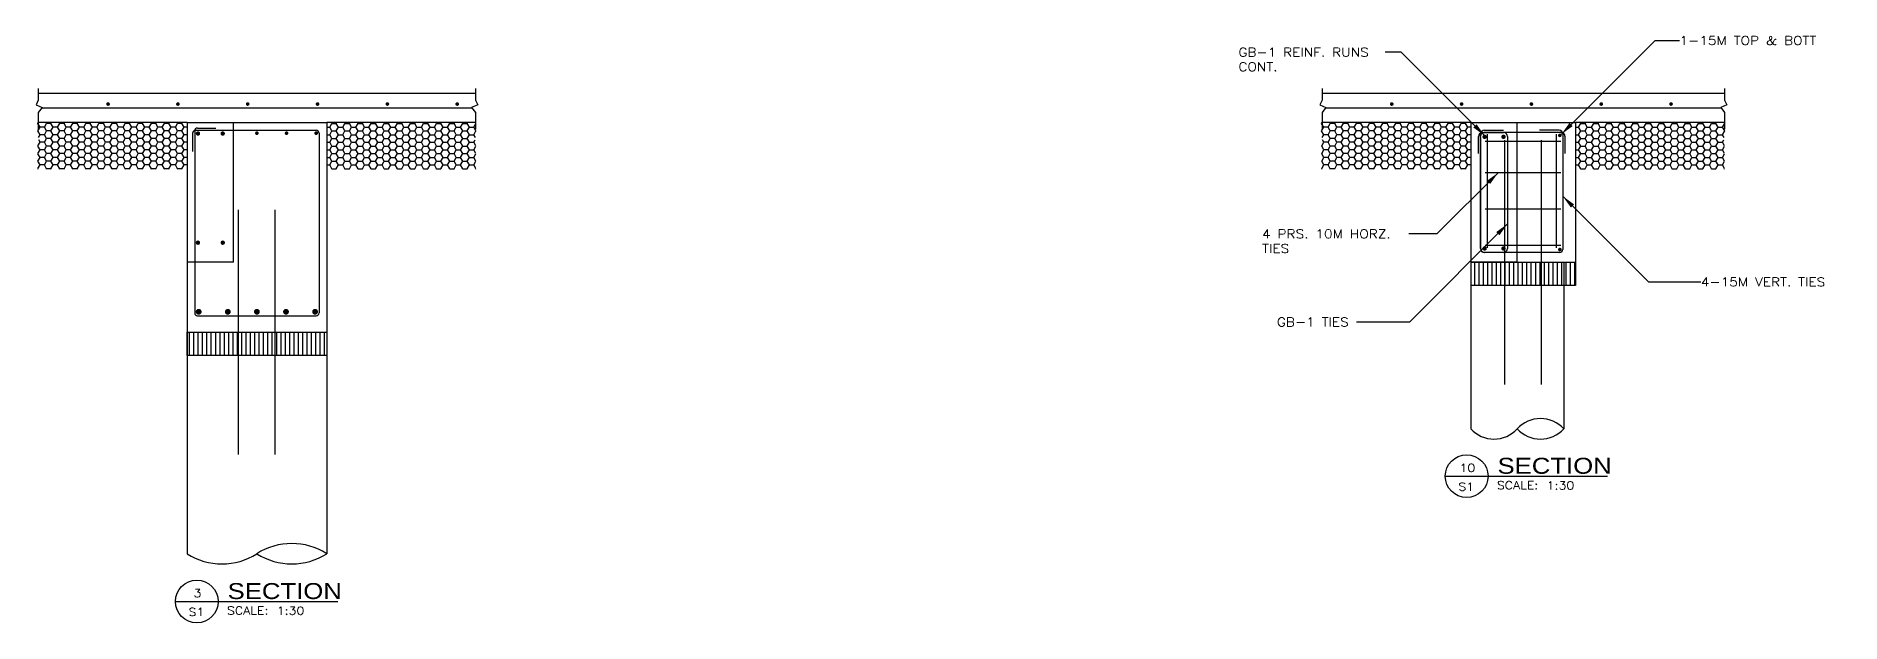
# Model space of a CAD drawing. Header units: millimetres. Extents: x -1323 to 60408, y -30584 to 1459.
# Drawn here: x 37174 to 45052, y -15204 to -12643 of the extents above; entities that cross this region are included whole.
import ezdxf
from ezdxf.enums import TextEntityAlignment as Align

# ---------------------------------------------------------------- set-up
doc = ezdxf.new("R2010")
doc.units = ezdxf.units.MM
for name, color, linetype in [('Foundation_Details_Reinf', 131, 'Continuous'), ('L131', 131, 'Continuous'), ('LAYER11A', 11, 'Continuous'), ('LAYER131A', 131, 'Continuous'), ('LAYER15A', 15, 'Continuous'), ('LAYER72A', 72, 'Continuous'), ('LAYER7A', 7, 'Continuous'), ('Struc_Section_Reinf', 131, 'Continuous'), ('Structural_Plan_GB', 41, 'Continuous'), ('Structural_Section_Dim', 2, 'Continuous'), ('TEXT131', 131, 'Continuous')]:
    doc.layers.add(name, color=color, linetype=linetype)
doc.styles.add('ROMANS', font='ROMANS.SHX', dxfattribs={"width": 0.8})
doc.styles.add('ROMANS-115', font='romans.shx', dxfattribs={"width": 1.15})
doc.styles.add('SANS-80', font='sanss___.ttf', dxfattribs={"width": 0.8})
doc.dimstyles.new('Copy of 112-ROMANS-115-MS-BPV', dxfattribs={"dimscale": 0, "dimtxt": 1.5, "dimasz": 1.5, "dimexe": 1.5, "dimexo": 0.75, "dimgap": 0.75, "dimtad": 1, "dimdec": 3, "dimlfac": -96, "dimrnd": 0.125, "dimzin": 1, "dimdsep": 46, "dimlunit": 4, "dimtxsty": 'ROMANS-115', "dimcen": 0.75, "dimclrd": 256, "dimclre": 256, "dimclrt": 256, "dimadec": 0, "dimazin": 0, "dimtfac": 1, "dimtdec": 3, "dimtofl": 0, "dimtmove": 0, "dimatfit": 0, "dimfxl": 1, "dimfrac": 2, "dimtolj": 1, "dimtzin": 0, "dimarcsym": 0})
pattern_1 = [(90, (0, 0), (-19.01692, 0), [])]

# ---------------------------------------------------------------- blocks, each defined once
blk = doc.blocks.new('Title-section')
at = {"layer": 'LAYER15A'}
blk.add_line((-2.066, -7.538), (-0.798, -7.538), dxfattribs=at)
blk.add_circle((-1.899, -7.538), 0.167, dxfattribs=at)
at = {"layer": 'L131', "style": 'ROMANS', "width": 1.15}
blk.add_text('SCALE:', height=0.0625, dxfattribs=at).set_placement((-1.663, -7.64))
for tag, p in [('TITLE_NO.', (-1.893, -7.504)), ('SHEET_NO.', (-1.902, -7.651))]:
    blk.add_attdef(tag, text='', height=0.0625, dxfattribs=at).set_placement(p, align=Align.CENTER)
blk.add_attdef('SCALE', (-1.274, -7.641), '', height=0.0625, dxfattribs=at)
at = {"layer": 'TEXT131', "style": 'SANS-80', "width": 1.15}
blk.add_text('SECTION', height=0.125, dxfattribs=at).set_placement((-1.658, -7.519))

msp = doc.modelspace()

# ---------------------------------------------------------------- hatches: boundary and pattern name
at = {"layer": 'LAYER7A'}
h = msp.add_hatch(dxfattribs=at)
h.set_pattern_fill('HONEY', color=256, scale=152.4, style=0)
h.set_pattern_definition([(180, (174713.16, -33992.855), (-28.575, 16.4977839), [19.05, -38.1]), (60, (174713.16, -33992.855), (28.575, 16.497784), [19.05, -38.1]), (120, (174713.16, -33992.855), (-6e-08, 32.9955678), [-38.1, 19.05])])
h.paths.add_polyline_path([(37782.09471, -13020.96688), (37782.09471, -13224.16688), (37182.07571, -13224.16688), (37182.07571, -13101.38746), (37189.41102, -13089.87457), (37175.7883, -13079.40832), (37181.02781, -13068.94205), (37181.02781, -13020.96688)])
h.paths.add_polyline_path([(37782.09471, -13020.96688), (37832.89471, -13020.96688), (37832.89471, -13224.16688), (37782.09471, -13224.16688)])
h = msp.add_hatch(dxfattribs=at)
h.set_pattern_fill('HONEY', color=256, scale=152.4, style=0)
h.set_pattern_definition([(0, (-98437.771, -33992.855), (28.575, 16.4977839), [19.05, -38.1]), (120, (-98437.771, -33992.855), (-28.575, 16.497784), [19.05, -38.1]), (60, (-98437.771, -33992.855), (6e-08, 32.9955678), [-38.1, 19.05])])
h.paths.add_polyline_path([(38493.29471, -13020.96688), (38493.29471, -13224.16688), (39093.31371, -13224.16688), (39093.31371, -13101.38746), (39085.9784, -13089.87457), (39099.60112, -13079.40832), (39094.36162, -13068.94205), (39094.36162, -13020.96688)])
h.paths.add_polyline_path([(38493.29471, -13020.96688), (38442.49471, -13020.96688), (38442.49471, -13224.16688), (38493.29471, -13224.16688)])
h = msp.add_hatch(dxfattribs=at)
h.set_pattern_fill('HONEY', color=256, scale=152.4, style=0)
h.set_pattern_definition([(180, (180316.857, -33992.855), (-28.575, 16.4977839), [19.05, -38.1]), (60, (180316.857, -33992.855), (28.575, 16.497784), [19.05, -38.1]), (120, (180316.857, -33992.855), (-6e-08, 32.9955678), [-38.1, 19.05])])
h.paths.add_polyline_path([(43385.7914, -13020.96688), (43385.7914, -13224.16688), (42785.7724, -13224.16688), (42785.7724, -13101.38746), (42793.10771, -13089.87457), (42779.48499, -13079.40832), (42784.72449, -13068.94205), (42784.72449, -13020.96688)])
h.paths.add_polyline_path([(43385.7914, -13020.96688), (43436.5914, -13020.96688), (43436.5914, -13224.16688), (43385.7914, -13224.16688)])
h = msp.add_hatch(dxfattribs=at)
h.set_pattern_fill('HONEY', color=256, scale=152.4, style=0)
h.set_pattern_definition([(0, (-92986.474, -33992.855), (28.575, 16.4977839), [19.05, -38.1]), (120, (-92986.474, -33992.855), (-28.575, 16.497784), [19.05, -38.1]), (60, (-92986.474, -33992.855), (6e-08, 32.9955678), [-38.1, 19.05])])
h.paths.add_polyline_path([(43944.5914, -13020.96688), (43944.5914, -13224.16688), (44544.6104, -13224.16688), (44544.6104, -13101.38746), (44537.27509, -13089.87457), (44550.89781, -13079.40832), (44545.6583, -13068.94205), (44545.6583, -13020.96688)])
h.paths.add_polyline_path([(43944.5914, -13020.96688), (43893.7914, -13020.96688), (43893.7914, -13224.16688), (43944.5914, -13224.16688)])
h = msp.add_hatch(dxfattribs=at)
h.set_pattern_fill('LINE', color=256, scale=152.13536, angle=90, style=0)
h.set_pattern_definition(pattern_1)
h.paths.add_polyline_path([(43661.39225, -13630.56688), (43436.5914, -13630.56688), (43436.5914, -13731.99046), (43661.39225, -13731.99046)])
h.paths.add_polyline_path([(43821.39055, -13630.56688), (43661.39225, -13630.56688), (43661.39225, -13731.99046), (43821.39055, -13731.99046)])
h.paths.add_polyline_path([(43893.7914, -13630.56688), (43821.39055, -13630.56688), (43821.39055, -13731.99046), (43893.7914, -13731.99046)])
h = msp.add_hatch(dxfattribs=at)
h.set_pattern_fill('LINE', color=256, scale=152.13536, angle=90, style=0)
h.set_pattern_definition(pattern_1)
h.paths.add_polyline_path([(38057.69556, -13935.36688), (37832.89471, -13935.36688), (37832.89471, -14036.79046), (38057.69556, -14036.79046)])
h.paths.add_polyline_path([(38217.69386, -13935.36688), (38057.69556, -13935.36688), (38057.69556, -14036.79046), (38217.69386, -14036.79046)])
h.paths.add_polyline_path([(38442.49471, -13935.36688), (38217.69386, -13935.36688), (38217.69386, -14036.79046), (38442.49471, -14036.79046)])

# ---------------------------------------------------------------- linework, layer by layer
at = {"layer": 'Foundation_Details_Reinf'}
for p, q in [((37856.70721, -13067.00438), (37856.70721, -13146.37938)), ((37866.23221, -13057.47938), (37866.23221, -13851.22938)), ((37869.40721, -13054.30438), (38396.45721, -13054.30438)), ((37878.93221, -13044.77938), (37958.30721, -13044.77938)), ((38409.15721, -13067.00438), (38409.15721, -13851.22938)), ((43585.19225, -14163.96688), (43585.19225, -13097.16688)), ((43745.19055, -14163.96688), (43745.19055, -13097.16688)), ((38057.69556, -14468.76688), (38057.69556, -13401.96688)), ((38217.69386, -14468.76688), (38217.69386, -13401.96688)), ((37878.93221, -13863.92938), (38396.45721, -13863.92938))]:
    msp.add_line(p, q, dxfattribs=at)
for points, const_width in [([(37875.75721, -13068.59188, 1), (37885.28221, -13068.59188, 1)], 9.525), ([(37983.70721, -13068.59188, 1), (37993.23221, -13068.59188, 1)], 9.525), ([(38133.72596, -13067.00438, 1), (38141.66346, -13067.00438, 1)], 7.9375), ([(38263.10721, -13067.00438, 1), (38271.04471, -13067.00438, 1)], 7.9375), ([(38400.42596, -13067.00438, -1), (38392.48846, -13067.00438, -1)], 7.9375), ([(37875.75721, -13544.84188, -1), (37885.28221, -13544.84188, -1)], 9.525), ([(37983.70721, -13544.84188, -1), (37993.23221, -13544.84188, -1)], 9.525), ([(37877.34471, -13846.46688, 1), (37890.04471, -13846.46688, 1)], 12.7), ([(38004.34471, -13846.46688, 1), (38017.04471, -13846.46688, 1)], 12.7), ([(38131.34471, -13846.46688, 1), (38144.04471, -13846.46688, 1)], 12.7), ([(38258.34471, -13846.46688, 1), (38271.04471, -13846.46688, 1)], 12.7), ([(38398.04471, -13846.46688, -1), (38385.34471, -13846.46688, -1)], 12.7)]:
    msp.add_lwpolyline(points, format="xyb", close=True, dxfattribs=dict(at, const_width=const_width))
for centre, start, end in [((37869.40721, -13067.00438), 90, 180), ((37878.93221, -13057.47938), 90, 180), ((38396.45721, -13067.00438), 0, 90), ((37878.93221, -13851.22938), 180, 270), ((38396.45721, -13851.22938), 270, 0)]:
    msp.add_arc(centre, 12.7, start, end, dxfattribs=at)
at = {"layer": 'LAYER11A'}
for p, q in [((39091.85327, -12893.96688), (37183.53615, -12893.96688)), ((44544.6104, -12893.96688), (42787.23284, -12893.96688)), ((37832.89471, -13020.96688), (37183.53615, -13020.96688)), ((39091.85327, -13020.96688), (38442.49471, -13020.96688)), ((43436.5914, -13020.96688), (42787.23284, -13020.96688)), ((44544.6104, -13020.96688), (43893.7914, -13020.96688)), ((43436.5914, -13630.56688), (43893.7914, -13630.56688)), ((37832.89471, -13935.36688), (38442.84757, -13935.36688)), ((37832.89471, -13935.36688), (38442.84757, -13935.36688))]:
    msp.add_line(p, q, dxfattribs=at)
at = {"layer": 'LAYER131A'}
for p, q in [((43436.5914, -13630.56688), (43436.5914, -14357.37953)), ((43893.7914, -13630.56688), (43893.7914, -13731.99046)), ((43893.7914, -13731.99046), (43436.5914, -13731.99046)), ((43842.28569, -13731.99046), (43842.28569, -14357.37953)), ((37832.89471, -13935.36688), (37832.89471, -14902.36963)), ((37832.89471, -14036.79046), (37832.89471, -13935.36688)), ((38442.49471, -13935.36688), (38442.49471, -14902.36963)), ((38442.49471, -13935.36688), (38442.49471, -14036.79046)), ((38442.49471, -14036.79046), (37832.89471, -14036.79046))]:
    msp.add_line(p, q, dxfattribs=at)
at = {"layer": 'LAYER131A', "ltscale": 3}
msp.add_line((43842.28569, -13630.56688), (43842.28569, -13731.99046), dxfattribs=at)
at = {"layer": 'LAYER131A'}
for points, const_width in [([(37484.08458, -12939.83665, 1), (37492.02208, -12939.83665, 1)], 7.9375), ([(37788.88458, -12939.83665, 1), (37796.82208, -12939.83665, 1)], 7.9375), ([(38093.68458, -12939.83665, 1), (38101.62208, -12939.83665, 1)], 7.9375), ([(38398.48458, -12939.83665, 1), (38406.42208, -12939.83665, 1)], 7.9375), ([(38703.28458, -12939.83665, 1), (38711.22208, -12939.83665, 1)], 7.9375), ([(39008.08458, -12939.83665, 1), (39016.02208, -12939.83665, 1)], 7.9375), ([(43087.78126, -12939.83665, 1), (43095.71876, -12939.83665, 1)], 7.9375), ([(43392.58126, -12939.83665, 1), (43400.51876, -12939.83665, 1)], 7.9375), ([(43697.38126, -12939.83665, 1), (43705.31876, -12939.83665, 1)], 7.9375), ([(44002.18126, -12939.83665, 1), (44010.11876, -12939.83665, 1)], 7.9375), ([(44306.98126, -12939.83665, 1), (44314.91876, -12939.83665, 1)], 7.9375), ([(43492.1539, -13082.95611, 1), (43501.6789, -13082.95611, 1)], 9.525), ([(43584.2289, -13082.95611, -1), (43574.7039, -13082.95611, -1)], 9.525), ([(43821.56015, -13076.52938, 1), (43829.49765, -13076.52938, 1)], 7.9375), ([(43492.1539, -13570.24188, -1), (43501.6789, -13570.24188, -1)], 9.525), ([(43584.2289, -13570.24188, 1), (43574.7039, -13570.24188, 1)], 9.525), ([(43821.56015, -13575.00438, -1), (43829.49765, -13575.00438, -1)], 7.9375)]:
    msp.add_lwpolyline(points, format="xyb", close=True, dxfattribs=dict(at, const_width=const_width))
for centre, radius, start, end in [((43740.86212, -14450.59768), 137.75472, 42.586035859, 137.413964141), ((43538.01497, -14264.16139), 137.75472, 222.586035859, 317.413964141), ((43740.86212, -14264.16139), 137.75472, 222.586035859, 317.413964141), ((38290.09471, -15140.8506), 283.01755, 57.419604431, 122.580395569), ((37985.29471, -14663.88865), 283.01755, 237.419604431, 302.580395569), ((38290.09471, -14663.88865), 283.01755, 237.419604431, 302.580395569)]:
    msp.add_arc(centre, radius, start, end, dxfattribs=at)
at = {"layer": 'LAYER72A'}
for p, q in [((37200.10404, -12955.71165), (39075.28539, -12955.71165)), ((42803.80072, -12955.71165), (44528.04252, -12955.71165)), ((43479.4539, -13570.24188), (43479.4539, -13071.76688)), ((43487.3914, -13063.82938), (43579.4664, -13063.82938)), ((43496.9164, -13054.30438), (43579.4664, -13054.30438)), ((43469.9289, -13155.90438), (43469.9289, -13081.29188)), ((43596.9289, -13081.29188), (43596.9289, -13570.24188)), ((43579.4664, -13587.70438), (43496.9164, -13587.70438))]:
    msp.add_line(p, q, dxfattribs=at)
for centre, start, end in [((43487.3914, -13081.29188), 90, 180), ((43496.9164, -13071.76688), 90, 180), ((43579.4664, -13081.29188), 0, 90), ((43496.9164, -13570.24188), 180, 270), ((43579.4664, -13570.24188), 270, 0)]:
    msp.add_arc(centre, 17.4625, start, end, dxfattribs=at)
at = {"layer": 'Struc_Section_Reinf'}
for p, q in [((43831.8789, -13063.82938), (43495.3289, -13063.82938)), ((43508.0289, -13071.76688), (43508.0289, -13567.06688)), ((43822.3539, -13054.30438), (43736.6289, -13054.30438)), ((43809.6539, -13071.76688), (43809.6539, -13567.06688)), ((43838.2289, -13070.17938), (43838.2289, -13575.00438)), ((43479.4539, -13086.05438), (43479.4539, -13571.82938)), ((43500.0914, -13101.92938), (43830.2914, -13101.92938)), ((43847.7539, -13079.70438), (43847.7539, -13155.90438)), ((43830.2914, -13239.51272), (43500.0914, -13239.51272)), ((43830.2914, -13399.32105), (43500.0914, -13399.32105)), ((43825.5289, -13587.70438), (43495.3289, -13587.70438)), ((43500.0914, -13555.95438), (43830.2914, -13555.95438))]:
    msp.add_line(p, q, dxfattribs=at)
for centre, radius, start, end in [((43495.3289, -13079.70438), 15.875, 90, 180), ((43822.3539, -13070.17938), 15.875, 0, 90), ((43831.8789, -13079.70438), 15.875, 0, 90), ((43495.3289, -13571.82938), 15.875, 180, 270), ((43825.5289, -13575.00438), 12.7, 270, 0)]:
    msp.add_arc(centre, radius, start, end, dxfattribs=at)
at = {"layer": 'Structural_Plan_GB'}
for p, q in [((37832.89471, -13020.96688), (37832.89471, -13935.36688)), ((37832.89471, -13020.96688), (38442.49471, -13020.96688)), ((38442.49471, -13020.96688), (38442.49471, -13935.36688)), ((43436.5914, -13020.96688), (43436.5914, -13630.56688)), ((43436.5914, -13020.96688), (43893.7914, -13020.96688)), ((43893.7914, -13020.96688), (43893.7914, -13630.56688)), ((43436.5914, -13630.56688), (43893.7914, -13630.56688)), ((37832.89471, -13935.36688), (38442.49471, -13935.36688))]:
    msp.add_line(p, q, dxfattribs=at)
at = {"layer": 'Structural_Plan_GB', "ltscale": 10}
for p, q in [((38036.09471, -13630.56688), (38036.09471, -13020.96688)), ((43639.7914, -13630.56688), (43639.7914, -13020.96688)), ((38036.09471, -13630.56688), (37832.89471, -13630.56688)), ((43639.7914, -13630.56688), (43436.5914, -13630.56688))]:
    msp.add_line(p, q, dxfattribs=at)
at = {"layer": 'Structural_Section_Dim'}
for p, q in [((37183.53615, -12872.6632), (37183.53615, -12923.61153)), ((39091.85327, -12872.6632), (39091.85327, -12923.61153)), ((42787.23284, -12872.6632), (42787.23284, -12923.61153)), ((44544.6104, -12872.6632), (44544.6104, -12923.61153)), ((37183.53615, -12923.61153), (37173.81931, -12943.02044)), ((37173.81931, -12943.02044), (37200.54063, -12955.15104)), ((37200.54063, -12955.15104), (37183.53615, -12976.98605)), ((37183.53615, -12976.98605), (37183.53615, -13049.76943)), ((39101.57011, -12943.02044), (39074.8488, -12955.15104)), ((39074.8488, -12955.15104), (39091.85327, -12976.98605)), ((39091.85327, -12923.61153), (39101.57011, -12943.02044)), ((39091.85327, -12976.98605), (39091.85327, -13049.76943)), ((42787.23284, -12923.61153), (42777.516, -12943.02044)), ((42777.516, -12943.02044), (42804.23731, -12955.15104)), ((42804.23731, -12955.15104), (42787.23284, -12976.98605)), ((42787.23284, -12976.98605), (42787.23284, -13049.76943)), ((44554.32724, -12943.02044), (44527.60593, -12955.15104)), ((44527.60593, -12955.15104), (44544.6104, -12976.98605)), ((44544.6104, -12923.61153), (44554.32724, -12943.02044)), ((44544.6104, -12976.98605), (44544.6104, -13049.76943))]:
    msp.add_line(p, q, dxfattribs=at)

# ---------------------------------------------------------------- block references
at = {"layer": 'Structural_Section_Dim', "xscale": 558.8, "yscale": 558.8, "zscale": 558.8}
for p, values in [((44479.7872, -10351.84722), {'TITLE_NO.': '10', 'SHEET_NO.': 'S1', 'SCALE': '1:30'}), ((38936.317, -10898.69266), {'TITLE_NO.': '3', 'SHEET_NO.': 'S1', 'SCALE': '1:30'})]:
    msp.add_blockref('Title-section', p, dxfattribs=at).add_auto_attribs(values)

# ---------------------------------------------------------------- texts
at = {"layer": 'Structural_Section_Dim', "ltscale": 15, "char_height": 38.1, "attachment_point": 1, "style": 'ROMANS-115'}
for s, insert in [('\\A1;1-15M TOP & BOTT', (44347.80769, -12643.30288)), ('\\A1;GB-1 REINF. RUNS\\PCONT.', (42422.23854, -12694.58341)), ('\\A1;4 PRS. 10M HORZ.\\PTIES', (42525.56824, -13487.67861)), ('4-15M VERT. TIES', (44441.034, -13697.2509)), ('\\A1;GB-1 TIES', (42590.24398, -13872.06627))]:
    msp.add_mtext(s, dxfattribs=dict(at, insert=insert))

# ---------------------------------------------------------------- leaders
at = {"layer": 'Structural_Section_Dim', "ltscale": 15, "annotation_type": 0, "has_hookline": 1}
for points, hookline_direction, text_width in [([(43832.15007, -13071.51358), (44241.31077, -12662.35288), (44347.05769, -12662.35288)], 0, 680.17571), ([(43497.56587, -13077.86865), (43133.33063, -12713.63341), (43063.52211, -12713.63341)], 1, 640.53357), ([(43556.37975, -13239.51272), (43289.16386, -13506.72861), (43166.85181, -13506.72861)], 1, 640.53357), ([(43838.2289, -13342.21865), (44212.31114, -13716.3009), (44440.284, -13716.3009)], 0, 611.32357), ([(43596.9289, -13463.1592), (43168.97183, -13891.11627), (42937.34112, -13891.11627)], 1, 346.34714)]:
    msp.add_leader(points, dimstyle='Copy of 112-ROMANS-115-MS-BPV', override={"dimscale": 1, "dimasz": 60, "dimtad": 0}, dxfattribs=dict(at, hookline_direction=hookline_direction, text_width=text_width))

doc.saveas('drawing.dxf')
